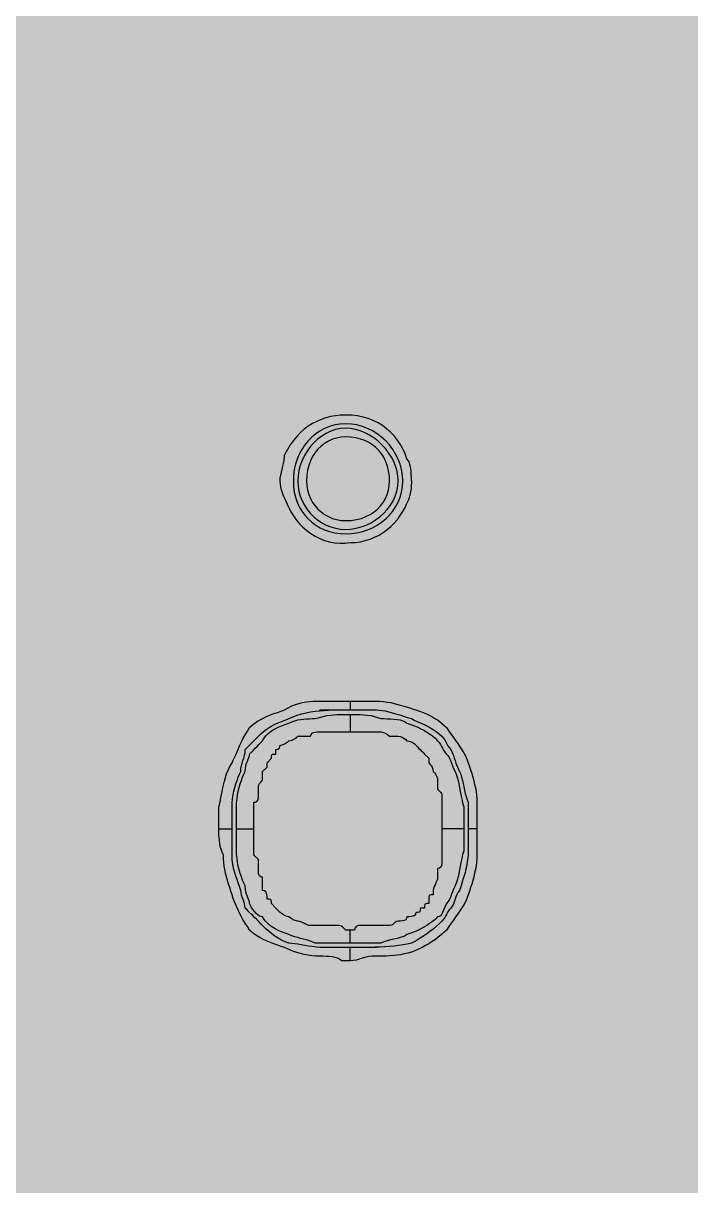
# Model space of a CAD drawing. Header units: millimetres. Extents: x 0 to 966, y -664 to 90.
# Drawn here: x 686.04 to 699.68, y -345 to -321.24 of the extents above; entities that cross this region are included whole.
import ezdxf

# ---------------------------------------------------------------- set-up
doc = ezdxf.new("R2010")
doc.units = ezdxf.units.MM
for name, color, linetype in [('HDL_BODY', 7, 'Continuous'), ('HDL_COLOUR', 7, 'Continuous'), ('HDL_DETAIL', 7, 'Continuous'), ('HDL_PRINT', 7, 'Continuous')]:
    doc.layers.add(name, color=color, linetype=linetype)

# ---------------------------------------------------------------- blocks, each defined once
blk = doc.blocks.new('M_DM06.1_FRONT')
at = {"layer": 'HDL_BODY', "true_color": 0x202126}
blk.add_hatch(color=250, dxfattribs=at).paths.add_polyline_path([(0, 0), (216, 0), (216, 90), (0, 90)])
at = {"layer": 'HDL_BODY', "true_color": 0x2a2a30}
blk.add_hatch(color=250, dxfattribs=at).paths.add_polyline_path([(0.4, 20.52), (215.6, 20.52), (215.6, 68.31), (0.4, 68.31)])
at = {"layer": 'HDL_COLOUR', "true_color": 0x3d4a3a}
for points in [[(193.796, 59.405), (193.79, 59.522), (193.772, 59.636), (193.742, 59.746), (193.702, 59.853), (193.652, 59.955), (193.593, 60.051), (193.525, 60.142), (193.449, 60.225), (193.366, 60.302), (193.276, 60.37), (193.18, 60.429), (193.078, 60.48), (192.972, 60.52), (192.862, 60.55), (192.748, 60.568), (192.632, 60.574), (192.517, 60.568), (192.407, 60.55), (192.301, 60.52), (192.201, 60.48), (192.107, 60.429), (192.019, 60.37), (191.937, 60.302), (191.863, 60.225), (191.795, 60.142), (191.736, 60.051), (191.684, 59.955), (191.641, 59.853), (191.607, 59.746), (191.582, 59.636), (191.567, 59.522), (191.562, 59.405), (191.567, 59.289), (191.582, 59.177), (191.607, 59.071), (191.641, 58.97), (191.684, 58.874), (191.736, 58.785), (191.795, 58.703), (191.863, 58.628), (191.937, 58.56), (192.019, 58.5), (192.107, 58.448), (192.201, 58.404), (192.301, 58.37), (192.407, 58.345), (192.517, 58.329), (192.632, 58.324), (192.748, 58.329), (192.862, 58.345), (192.972, 58.37), (193.078, 58.404), (193.18, 58.448), (193.276, 58.5), (193.366, 58.56), (193.449, 58.628), (193.525, 58.703), (193.593, 58.785), (193.652, 58.874), (193.702, 58.97), (193.742, 59.071), (193.772, 59.177), (193.79, 59.289), (193.796, 59.405)], [(193.705, 59.405), (193.699, 59.506), (193.681, 59.606), (193.652, 59.704), (193.613, 59.8), (193.565, 59.893), (193.507, 59.982), (193.442, 60.067), (193.37, 60.146), (193.292, 60.218), (193.208, 60.284), (193.119, 60.341), (193.026, 60.39), (192.93, 60.43), (192.832, 60.459), (192.733, 60.477), (192.632, 60.483), (192.527, 60.476), (192.424, 60.455), (192.325, 60.422), (192.231, 60.378), (192.141, 60.323), (192.057, 60.258), (191.978, 60.185), (191.907, 60.104), (191.843, 60.017), (191.788, 59.923), (191.741, 59.825), (191.703, 59.724), (191.675, 59.619), (191.658, 59.512), (191.652, 59.405), (191.658, 59.298), (191.675, 59.195), (191.703, 59.095), (191.741, 58.999), (191.788, 58.908), (191.843, 58.823), (191.907, 58.744), (191.978, 58.672), (192.057, 58.608), (192.141, 58.552), (192.231, 58.504), (192.325, 58.466), (192.424, 58.438), (192.527, 58.421), (192.632, 58.415), (192.739, 58.421), (192.845, 58.438), (192.95, 58.466), (193.051, 58.504), (193.149, 58.552), (193.242, 58.608), (193.329, 58.672), (193.409, 58.744), (193.482, 58.823), (193.546, 58.908), (193.601, 58.999), (193.645, 59.095), (193.678, 59.195), (193.698, 59.298), (193.705, 59.405)], [(193.528, 59.405), (193.523, 59.51), (193.509, 59.61), (193.486, 59.705), (193.454, 59.794), (193.415, 59.877), (193.367, 59.954), (193.312, 60.024), (193.249, 60.087), (193.179, 60.142), (193.103, 60.19), (193.02, 60.23), (192.931, 60.262), (192.837, 60.285), (192.737, 60.299), (192.632, 60.304), (192.538, 60.298), (192.447, 60.282), (192.36, 60.256), (192.278, 60.22), (192.201, 60.174), (192.129, 60.119), (192.064, 60.056), (192.005, 59.984), (191.954, 59.905), (191.911, 59.818), (191.876, 59.724), (191.851, 59.624), (191.835, 59.517), (191.83, 59.405), (191.835, 59.31), (191.851, 59.218), (191.876, 59.13), (191.911, 59.046), (191.954, 58.968), (192.005, 58.896), (192.064, 58.83), (192.129, 58.771), (192.201, 58.719), (192.278, 58.676), (192.36, 58.641), (192.447, 58.615), (192.538, 58.6), (192.632, 58.594), (192.744, 58.6), (192.851, 58.615), (192.951, 58.641), (193.044, 58.676), (193.131, 58.719), (193.21, 58.771), (193.281, 58.83), (193.344, 58.896), (193.398, 58.968), (193.444, 59.046), (193.48, 59.13), (193.506, 59.218), (193.522, 59.31), (193.528, 59.405)]]:
    blk.add_hatch(color=79, dxfattribs=at).paths.add_polyline_path(points)
at = {"layer": 'HDL_COLOUR', "true_color": 0x97a4b5}
blk.add_hatch(color=253, dxfattribs=at).paths.add_polyline_path([(191.515, 55.067), (191.382, 54.933), (191.25, 54.933), (191.118, 54.8), (190.853, 54.8), (190.588, 54.533), (190.456, 54.533), (190.456, 54.4), (190.324, 54.267), (190.324, 54.133), (190.191, 54), (190.191, 53.867), (190.059, 53.733), (190.059, 53.467), (189.926, 53.333), (189.926, 51.6), (190.059, 51.467), (190.059, 51.067), (190.191, 50.933), (190.191, 50.8), (190.324, 50.667), (190.324, 50.533), (190.456, 50.4), (190.456, 50.267), (190.588, 50.267), (190.853, 50), (191.118, 50), (191.25, 49.867), (191.382, 49.867), (191.515, 49.733), (192.441, 49.733), (192.574, 49.6), (192.838, 49.6), (192.971, 49.733), (193.765, 49.733), (193.897, 49.867), (194.162, 49.867), (194.426, 50.133), (194.559, 50.133), (194.691, 50.267), (194.691, 50.4), (194.956, 50.667), (194.956, 50.8), (195.088, 50.933), (195.088, 51.067), (195.221, 51.2), (195.221, 51.6), (195.353, 51.733), (195.221, 51.867), (195.353, 52), (195.353, 53.067), (195.221, 53.2), (195.221, 53.6), (195.088, 53.733), (195.088, 54), (194.691, 54.4), (194.691, 54.533), (194.559, 54.667), (194.426, 54.667), (194.294, 54.8), (194.162, 54.8), (194.029, 54.933), (193.765, 54.933), (193.632, 55.067)])
at = {"layer": 'HDL_PRINT', "true_color": 0xdee1e9}
blk.add_hatch(color=254, dxfattribs=at).paths.add_polyline_path([(199.244, 59.135), (199.422, 59.135), (199.419, 59.074), (199.409, 59.015), (199.393, 58.957), (199.37, 58.901), (199.34, 58.849), (199.304, 58.8), (199.261, 58.755), (199.211, 58.716), (199.154, 58.682), (199.117, 58.649), (199.073, 58.617), (199.022, 58.587), (198.966, 58.56), (198.905, 58.537), (198.841, 58.519), (198.775, 58.507), (198.708, 58.503), (198.641, 58.507), (198.576, 58.517), (198.512, 58.532), (198.452, 58.549), (198.395, 58.565), (198.344, 58.58), (198.299, 58.59), (198.261, 58.594), (198.205, 58.627), (198.155, 58.665), (198.109, 58.707), (198.069, 58.751), (198.031, 58.796), (197.997, 58.84), (197.965, 58.882), (197.935, 58.92), (197.906, 58.953), (197.902, 59.013), (197.894, 59.074), (197.882, 59.134), (197.868, 59.194), (197.853, 59.254), (197.839, 59.314), (197.827, 59.374), (197.818, 59.433), (197.815, 59.493), (197.819, 59.556), (197.831, 59.614), (197.848, 59.667), (197.871, 59.718), (197.898, 59.769), (197.928, 59.822), (197.96, 59.879), (197.993, 59.942), (198.001, 60.007), (198.022, 60.063), (198.054, 60.113), (198.093, 60.157), (198.137, 60.197), (198.181, 60.235), (198.224, 60.27), (198.261, 60.304), (198.324, 60.308), (198.381, 60.318), (198.434, 60.332), (198.484, 60.348), (198.535, 60.364), (198.588, 60.378), (198.645, 60.388), (198.708, 60.392), (198.775, 60.388), (198.841, 60.377), (198.905, 60.359), (198.966, 60.336), (199.022, 60.309), (199.073, 60.279), (199.117, 60.247), (199.154, 60.213), (199.188, 60.179), (199.222, 60.145), (199.255, 60.108), (199.289, 60.068), (199.323, 60.023), (199.356, 59.974), (199.389, 59.918), (199.422, 59.854), (199.154, 59.763), (199.15, 59.827), (199.139, 59.883), (199.121, 59.932), (199.099, 59.977), (199.072, 60.018), (199.042, 60.055), (199.01, 60.09), (198.976, 60.125), (198.938, 60.13), (198.9, 60.142), (198.862, 60.159), (198.824, 60.178), (198.785, 60.195), (198.746, 60.208), (198.708, 60.213), (198.645, 60.209), (198.589, 60.198), (198.54, 60.18), (198.496, 60.157), (198.456, 60.13), (198.419, 60.1), (198.385, 60.067), (198.352, 60.034), (198.318, 60.029), (198.285, 60.016), (198.255, 59.995), (198.227, 59.966), (198.204, 59.928), (198.186, 59.881), (198.175, 59.826), (198.171, 59.763), (198.139, 59.724), (198.115, 59.686), (198.1, 59.647), (198.09, 59.609), (198.085, 59.571), (198.084, 59.532), (198.083, 59.493), (198.084, 59.426), (198.085, 59.36), (198.088, 59.296), (198.094, 59.235), (198.105, 59.179), (198.12, 59.127), (198.142, 59.082), (198.171, 59.044), (198.176, 59.005), (198.191, 58.966), (198.214, 58.928), (198.243, 58.889), (198.276, 58.851), (198.313, 58.812), (198.352, 58.773), (198.385, 58.77), (198.419, 58.759), (198.456, 58.745), (198.496, 58.728), (198.54, 58.711), (198.589, 58.697), (198.645, 58.686), (198.708, 58.682), (198.746, 58.688), (198.785, 58.703), (198.824, 58.725), (198.862, 58.755), (198.9, 58.789), (198.938, 58.826), (198.976, 58.865), (199.01, 58.872), (199.043, 58.894), (199.077, 58.926), (199.11, 58.966), (199.143, 59.009), (199.177, 59.054), (199.21, 59.097), (199.244, 59.135)])
h = blk.add_hatch(color=254, dxfattribs=at)
h.paths.add_polyline_path([(187.989, 58.503), (187.989, 60.304), (188.613, 60.304), (188.684, 60.304), (188.746, 60.304), (188.8, 60.304), (188.848, 60.304), (188.892, 60.304), (188.933, 60.304), (188.972, 60.304), (189.009, 60.27), (189.045, 60.244), (189.078, 60.223), (189.107, 60.203), (189.13, 60.183), (189.144, 60.158), (189.15, 60.125), (189.183, 60.086), (189.207, 60.047), (189.223, 60.008), (189.233, 59.969), (189.238, 59.931), (189.24, 59.892), (189.24, 59.854), (189.24, 59.816), (189.237, 59.787), (189.229, 59.763), (189.213, 59.74), (189.188, 59.711), (189.15, 59.672), (189.144, 59.639), (189.13, 59.614), (189.107, 59.593), (189.078, 59.574), (189.045, 59.553), (189.009, 59.527), (188.972, 59.493), (189.009, 59.488), (189.047, 59.474), (189.085, 59.451), (189.124, 59.423), (189.163, 59.389), (189.201, 59.353), (189.24, 59.314), (189.272, 59.275), (189.296, 59.236), (189.311, 59.198), (189.321, 59.16), (189.325, 59.121), (189.327, 59.083), (189.327, 59.044), (189.327, 58.999), (189.324, 58.957), (189.316, 58.92), (189.302, 58.891), (189.277, 58.871), (189.24, 58.865), (189.233, 58.819), (189.217, 58.777), (189.195, 58.739), (189.173, 58.709), (189.156, 58.689), (189.15, 58.682), (189.111, 58.645), (189.083, 58.62), (189.059, 58.605), (189.037, 58.598), (189.009, 58.595), (188.972, 58.594), (188.938, 58.59), (188.902, 58.58), (188.865, 58.565), (188.825, 58.549), (188.781, 58.532), (188.731, 58.517), (188.676, 58.507), (188.613, 58.503), (187.989, 58.503)])
h.paths.add_polyline_path([(188.167, 59.584), (188.613, 59.584), (188.666, 59.584), (188.715, 59.584), (188.754, 59.584), (188.781, 59.584), (188.791, 59.584), (188.829, 59.591), (188.858, 59.607), (188.881, 59.628), (188.905, 59.649), (188.933, 59.666), (188.972, 59.672), (188.972, 59.717), (188.972, 59.749), (188.972, 59.777), (188.972, 59.809), (188.972, 59.854), (188.972, 59.898), (188.972, 59.929), (188.972, 59.956), (188.972, 59.988), (188.972, 60.034), (188.965, 60.04), (188.945, 60.057), (188.915, 60.079), (188.878, 60.101), (188.836, 60.118), (188.791, 60.125), (188.783, 60.125), (188.761, 60.125), (188.724, 60.125), (188.672, 60.125), (188.605, 60.125), (188.522, 60.125), (188.167, 60.125), (188.167, 59.584)])
h.paths.add_polyline_path([(188.167, 58.773), (188.613, 58.773), (188.666, 58.773), (188.715, 58.773), (188.754, 58.773), (188.781, 58.773), (188.791, 58.773), (188.836, 58.773), (188.867, 58.773), (188.895, 58.773), (188.927, 58.773), (188.972, 58.773), (188.972, 58.812), (188.975, 58.841), (188.983, 58.864), (188.998, 58.887), (189.022, 58.915), (189.059, 58.953), (189.059, 59.044), (189.059, 59.097), (189.059, 59.146), (189.059, 59.186), (189.059, 59.213), (189.059, 59.223), (189.022, 59.261), (188.994, 59.287), (188.971, 59.303), (188.948, 59.311), (188.92, 59.313), (188.881, 59.314), (188.843, 59.348), (188.804, 59.372), (188.766, 59.388), (188.728, 59.398), (188.69, 59.403), (188.651, 59.405), (188.613, 59.405), (188.167, 59.405), (188.167, 58.773)])
at = {"layer": 'HDL_DETAIL', "color": 251, "true_color": 0x52555c}
for points in [[(193.883, 59.854), (193.844, 59.959), (193.798, 60.06), (193.745, 60.154), (193.685, 60.243), (193.619, 60.326), (193.547, 60.403), (193.468, 60.473), (193.383, 60.536), (193.292, 60.592), (193.196, 60.64), (193.093, 60.68), (192.986, 60.711), (192.873, 60.734), (192.755, 60.748), (192.632, 60.753), (192.526, 60.75), (192.423, 60.739), (192.323, 60.721), (192.225, 60.695), (192.131, 60.663), (192.039, 60.623), (191.951, 60.577), (191.866, 60.523), (191.785, 60.461), (191.708, 60.393), (191.635, 60.317), (191.565, 60.234), (191.5, 60.144), (191.44, 60.047), (191.384, 59.942)], [(191.293, 59.405), (191.296, 59.465), (191.305, 59.524), (191.317, 59.584), (191.331, 59.644), (191.346, 59.704), (191.36, 59.763), (191.372, 59.823), (191.381, 59.883), (191.384, 59.942)], [(193.974, 59.405), (193.974, 59.472), (193.972, 59.538), (193.969, 59.602), (193.962, 59.663), (193.952, 59.719), (193.936, 59.771), (193.913, 59.816), (193.883, 59.854)], [(191.471, 58.865), (191.442, 58.924), (191.413, 58.984), (191.386, 59.044), (191.361, 59.104), (191.339, 59.164), (191.32, 59.224), (191.306, 59.284), (191.297, 59.344), (191.293, 59.405)], [(193.974, 59.405), (193.974, 59.367), (193.972, 59.322), (193.969, 59.27), (193.962, 59.213), (193.952, 59.152), (193.936, 59.087), (193.913, 59.021), (193.883, 58.953)], [(191.471, 58.865), (191.512, 58.776), (191.562, 58.69), (191.619, 58.608), (191.685, 58.531), (191.757, 58.458), (191.835, 58.391), (191.919, 58.33), (192.009, 58.276), (192.102, 58.229), (192.2, 58.191), (192.3, 58.162), (192.404, 58.142), (192.509, 58.132), (192.615, 58.133), (192.722, 58.145), (192.829, 58.15), (192.932, 58.163), (193.032, 58.186), (193.129, 58.216), (193.222, 58.254), (193.312, 58.3), (193.397, 58.352), (193.477, 58.41), (193.552, 58.474), (193.623, 58.543), (193.687, 58.618), (193.746, 58.696), (193.798, 58.778), (193.844, 58.864), (193.883, 58.953)], [(190.042, 52.746), (190.065, 52.842), (190.084, 52.934), (190.101, 53.022), (190.118, 53.107), (190.134, 53.189), (190.153, 53.268), (190.174, 53.346), (190.199, 53.422), (190.229, 53.497), (190.266, 53.571), (190.31, 53.645), (190.335, 53.696), (190.36, 53.751), (190.386, 53.81), (190.412, 53.872), (190.441, 53.937), (190.471, 54.005), (190.504, 54.074), (190.54, 54.145), (190.579, 54.218), (190.622, 54.291), (190.669, 54.365), (190.72, 54.412), (190.775, 54.455), (190.833, 54.495), (190.895, 54.531), (190.959, 54.564), (191.026, 54.595), (191.095, 54.623), (191.166, 54.65), (191.238, 54.676), (191.311, 54.701), (191.384, 54.726), (191.457, 54.771), (191.53, 54.807), (191.603, 54.836), (191.676, 54.859), (191.748, 54.876), (191.821, 54.888), (191.894, 54.897), (191.967, 54.902), (192.04, 54.904), (192.113, 54.905), (192.186, 54.905)], [(192.186, 54.905), (192.246, 54.905), (192.306, 54.905), (192.366, 54.905), (192.425, 54.905), (192.485, 54.905), (192.544, 54.905), (192.604, 54.905), (192.663, 54.905), (192.722, 54.905)], [(192.722, 54.905), (192.813, 54.905)], [(192.722, 54.905), (192.722, 54.905), (192.722, 54.814), (192.722, 54.726)], [(192.813, 54.905), (192.879, 54.905), (192.945, 54.905), (193.008, 54.905), (193.069, 54.905), (193.125, 54.905), (193.176, 54.905), (193.221, 54.905), (193.259, 54.905)], [(193.259, 54.905), (193.332, 54.903), (193.406, 54.897), (193.479, 54.887), (193.552, 54.874), (193.625, 54.858), (193.698, 54.839), (193.771, 54.819), (193.845, 54.797), (193.918, 54.774), (193.991, 54.75), (194.064, 54.726), (194.141, 54.699), (194.214, 54.671), (194.282, 54.642), (194.347, 54.612), (194.409, 54.58), (194.468, 54.544), (194.525, 54.506), (194.581, 54.463), (194.635, 54.417), (194.688, 54.365), (194.737, 54.293), (194.785, 54.225), (194.832, 54.16), (194.878, 54.097), (194.923, 54.036), (194.965, 53.974), (195.005, 53.912), (195.043, 53.85), (195.077, 53.785), (195.108, 53.717), (195.135, 53.645), (195.159, 53.571), (195.183, 53.498), (195.206, 53.424), (195.228, 53.35), (195.248, 53.277), (195.266, 53.203), (195.282, 53.13), (195.295, 53.057), (195.304, 52.983), (195.31, 52.91), (195.312, 52.837)], [(190.31, 52.297), (190.31, 52.36), (190.31, 52.418), (190.31, 52.471), (190.31, 52.522), (190.31, 52.573), (190.31, 52.626), (190.31, 52.683), (190.31, 52.746), (190.313, 52.827), (190.32, 52.908), (190.332, 52.987), (190.348, 53.065), (190.367, 53.14), (190.388, 53.213), (190.411, 53.283), (190.436, 53.348), (190.462, 53.41), (190.488, 53.466), (190.492, 53.529), (190.502, 53.587), (190.517, 53.64), (190.533, 53.691), (190.55, 53.742), (190.565, 53.795), (190.575, 53.852), (190.579, 53.915), (190.617, 53.954), (190.656, 53.993), (190.694, 54.031), (190.732, 54.07), (190.77, 54.108), (190.808, 54.147), (190.847, 54.186), (190.901, 54.237), (190.955, 54.283), (191.01, 54.325), (191.066, 54.364), (191.125, 54.399), (191.187, 54.432), (191.252, 54.463), (191.32, 54.492), (191.393, 54.519), (191.471, 54.547), (191.555, 54.585), (191.642, 54.617), (191.731, 54.644), (191.822, 54.667), (191.914, 54.684), (192.006, 54.698), (192.099, 54.708), (192.191, 54.716), (192.283, 54.721), (192.373, 54.724), (192.462, 54.725), (192.548, 54.726), (192.632, 54.726), (192.722, 54.726)], [(192.098, 54.726), (192.158, 54.726), (192.217, 54.726), (192.276, 54.726), (192.336, 54.726), (192.395, 54.726), (192.454, 54.726), (192.513, 54.726), (192.573, 54.726), (192.632, 54.726), (192.722, 54.726)], [(192.722, 54.726), (192.722, 54.726), (192.813, 54.726)], [(192.813, 54.726), (192.876, 54.726), (192.933, 54.726), (192.985, 54.726), (193.036, 54.726), (193.087, 54.726), (193.139, 54.726), (193.196, 54.726), (193.259, 54.726)], [(193.259, 54.726), (193.315, 54.723), (193.376, 54.716), (193.441, 54.704), (193.51, 54.688), (193.583, 54.669), (193.658, 54.648), (193.735, 54.624), (193.813, 54.599), (193.893, 54.573), (193.974, 54.547), (194.03, 54.519), (194.09, 54.492), (194.153, 54.463), (194.219, 54.432), (194.286, 54.399), (194.353, 54.364), (194.418, 54.325), (194.482, 54.283), (194.542, 54.237), (194.598, 54.186), (194.632, 54.147), (194.658, 54.108), (194.679, 54.07), (194.698, 54.031), (194.719, 53.993), (194.745, 53.954), (194.779, 53.915), (194.808, 53.852), (194.831, 53.795), (194.85, 53.742), (194.867, 53.691), (194.884, 53.64), (194.903, 53.587), (194.927, 53.529), (194.957, 53.466), (194.981, 53.41), (195, 53.349), (195.017, 53.285), (195.031, 53.219), (195.045, 53.152), (195.058, 53.084), (195.073, 53.018), (195.09, 52.954), (195.11, 52.894), (195.135, 52.837)], [(190.401, 52.297), (190.401, 52.36), (190.401, 52.418), (190.401, 52.471), (190.401, 52.522), (190.401, 52.573), (190.401, 52.626), (190.401, 52.683), (190.401, 52.746), (190.403, 52.827), (190.411, 52.908), (190.422, 52.987), (190.437, 53.065), (190.456, 53.14), (190.477, 53.213), (190.5, 53.283), (190.525, 53.348), (190.552, 53.41), (190.579, 53.466), (190.583, 53.529), (190.593, 53.585), (190.607, 53.635), (190.624, 53.679), (190.641, 53.719), (190.655, 53.756), (190.665, 53.791), (190.669, 53.824), (190.707, 53.863), (190.745, 53.902), (190.783, 53.941), (190.821, 53.98), (190.859, 54.018), (190.897, 54.057), (190.935, 54.094), (190.964, 54.146), (190.999, 54.193), (191.04, 54.236), (191.085, 54.274), (191.136, 54.309), (191.192, 54.342), (191.254, 54.372), (191.321, 54.401), (191.393, 54.428), (191.471, 54.456), (191.531, 54.483), (191.591, 54.504), (191.651, 54.52), (191.711, 54.531), (191.77, 54.539), (191.83, 54.544), (191.889, 54.546), (191.949, 54.547), (192.008, 54.547), (192.094, 54.573), (192.174, 54.594), (192.249, 54.609), (192.32, 54.62), (192.387, 54.627), (192.451, 54.632), (192.512, 54.634), (192.573, 54.635), (192.632, 54.635), (192.722, 54.635)], [(192.722, 54.635), (192.722, 54.635), (192.785, 54.635), (192.852, 54.634), (192.924, 54.632), (192.997, 54.627), (193.072, 54.62), (193.145, 54.609), (193.217, 54.594), (193.284, 54.573), (193.347, 54.547), (193.41, 54.547), (193.477, 54.546), (193.547, 54.544), (193.616, 54.539), (193.683, 54.531), (193.746, 54.52), (193.801, 54.504), (193.848, 54.483), (193.883, 54.456), (193.961, 54.428), (194.034, 54.401), (194.103, 54.372), (194.168, 54.342), (194.23, 54.309), (194.289, 54.274), (194.346, 54.236), (194.402, 54.193), (194.456, 54.146), (194.51, 54.094), (194.543, 54.057), (194.568, 54.018), (194.589, 53.98), (194.608, 53.941), (194.629, 53.902), (194.655, 53.863), (194.688, 53.824), (194.718, 53.791), (194.742, 53.756), (194.761, 53.719), (194.778, 53.679), (194.795, 53.635), (194.814, 53.585), (194.837, 53.529), (194.866, 53.466), (194.891, 53.41), (194.911, 53.348), (194.928, 53.283), (194.943, 53.213), (194.956, 53.14), (194.97, 53.065), (194.984, 52.987), (195.001, 52.908), (195.02, 52.827), (195.044, 52.746), (195.044, 52.683), (195.044, 52.626), (195.044, 52.573), (195.044, 52.522), (195.044, 52.471), (195.044, 52.418), (195.044, 52.36), (195.044, 52.297)], [(192.722, 54.635), (192.722, 54.277)], [(190.757, 52.297), (190.757, 52.341), (190.757, 52.372), (190.757, 52.399), (190.757, 52.431), (190.757, 52.476), (190.757, 52.53), (190.757, 52.578), (190.757, 52.618), (190.757, 52.645), (190.757, 52.655), (190.757, 52.7), (190.757, 52.733), (190.757, 52.76), (190.757, 52.792), (190.757, 52.837), (190.766, 52.838), (190.788, 52.843), (190.815, 52.856), (190.838, 52.882), (190.847, 52.925), (190.847, 52.971), (190.847, 53.002), (190.847, 53.03), (190.847, 53.061), (190.847, 53.105), (190.847, 53.143), (190.85, 53.172), (190.858, 53.196), (190.873, 53.219), (190.898, 53.248), (190.935, 53.287), (190.935, 53.339), (190.935, 53.388), (190.935, 53.428), (190.935, 53.456), (190.935, 53.466), (191.025, 53.557), (191.025, 53.645), (191.115, 53.736), (191.116, 53.779), (191.121, 53.805), (191.134, 53.819), (191.16, 53.824), (191.203, 53.824), (191.203, 53.915), (191.247, 53.925), (191.274, 53.947), (191.288, 53.974), (191.293, 53.997), (191.293, 54.006), (191.338, 54.013), (191.38, 54.029), (191.416, 54.05), (191.445, 54.072), (191.464, 54.088), (191.471, 54.094), (191.516, 54.101), (191.558, 54.118), (191.596, 54.14), (191.625, 54.162), (191.645, 54.179), (191.652, 54.186), (191.696, 54.186), (191.74, 54.186), (191.785, 54.186), (191.829, 54.186), (191.873, 54.186), (191.917, 54.186), (191.925, 54.224), (191.944, 54.25), (191.974, 54.265), (192.011, 54.273), (192.054, 54.276), (192.098, 54.277), (192.142, 54.277), (192.173, 54.277), (192.2, 54.277), (192.231, 54.277), (192.276, 54.277), (192.367, 54.277), (192.454, 54.277), (192.499, 54.277), (192.531, 54.277), (192.558, 54.277), (192.589, 54.277), (192.632, 54.277), (192.722, 54.277)], [(192.722, 54.277), (192.813, 54.277), (192.9, 54.277), (192.954, 54.277), (193.003, 54.277), (193.044, 54.277), (193.071, 54.277), (193.081, 54.277), (193.125, 54.277), (193.17, 54.277), (193.214, 54.277), (193.258, 54.277), (193.303, 54.277), (193.347, 54.277), (193.354, 54.276), (193.373, 54.273), (193.403, 54.265), (193.44, 54.25), (193.483, 54.224), (193.528, 54.186), (193.571, 54.186), (193.602, 54.186), (193.629, 54.186), (193.661, 54.186), (193.705, 54.186), (193.75, 54.179), (193.792, 54.162), (193.828, 54.14), (193.857, 54.118), (193.876, 54.101), (193.883, 54.094), (193.928, 54.088), (193.97, 54.072), (194.008, 54.05), (194.037, 54.029), (194.057, 54.013), (194.064, 54.006), (194.101, 53.968), (194.129, 53.939), (194.152, 53.915), (194.175, 53.892), (194.204, 53.863), (194.242, 53.824), (194.33, 53.736), (194.33, 53.645), (194.336, 53.638), (194.353, 53.619), (194.375, 53.59), (194.397, 53.553), (194.413, 53.511), (194.42, 53.466), (194.427, 53.459), (194.443, 53.439), (194.465, 53.409), (194.487, 53.372), (194.504, 53.331), (194.51, 53.287), (194.51, 53.242), (194.51, 53.21), (194.51, 53.182), (194.51, 53.15), (194.51, 53.105), (194.547, 53.067), (194.572, 53.039), (194.587, 53.016), (194.595, 52.993), (194.598, 52.964), (194.598, 52.925), (194.598, 52.837), (194.598, 52.792), (194.598, 52.76), (194.598, 52.733), (194.598, 52.7), (194.598, 52.655), (194.598, 52.645), (194.598, 52.618), (194.598, 52.578), (194.598, 52.53), (194.598, 52.476), (194.598, 52.431), (194.598, 52.399), (194.598, 52.372), (194.598, 52.341), (194.598, 52.297)], [(195.135, 52.837), (195.135, 52.746), (195.135, 52.683), (195.135, 52.626), (195.135, 52.573), (195.135, 52.522), (195.135, 52.471), (195.135, 52.418), (195.135, 52.36), (195.135, 52.297)], [(195.312, 52.837), (195.312, 52.777), (195.312, 52.716), (195.312, 52.656), (195.312, 52.596), (195.312, 52.536), (195.312, 52.476), (195.312, 52.416), (195.312, 52.357), (195.312, 52.297)], [(190.042, 52.297), (190.042, 52.364), (190.042, 52.43), (190.042, 52.494), (190.042, 52.555), (190.042, 52.611), (190.042, 52.663), (190.042, 52.708), (190.042, 52.746)], [(190.31, 52.297), (190.31, 52.36), (190.31, 52.418), (190.31, 52.471), (190.31, 52.522), (190.31, 52.573), (190.31, 52.626), (190.31, 52.683), (190.31, 52.746)], [(190.132, 51.756), (190.106, 51.816), (190.085, 51.876), (190.069, 51.936), (190.058, 51.997), (190.05, 52.057), (190.045, 52.117), (190.043, 52.177), (190.042, 52.237), (190.042, 52.297)], [(190.042, 52.297), (190.132, 52.297), (190.22, 52.297), (190.31, 52.297)], [(190.31, 51.756), (190.31, 51.848), (190.31, 51.885), (190.31, 51.93), (190.31, 51.981), (190.31, 52.038), (190.31, 52.099), (190.31, 52.164), (190.31, 52.23), (190.31, 52.297)], [(190.401, 52.297), (190.757, 52.297)], [(192.722, 49.956), (192.632, 49.956), (192.573, 49.956), (192.512, 49.956), (192.451, 49.956), (192.387, 49.956), (192.32, 49.956), (192.249, 49.956), (192.174, 49.956), (192.094, 49.956), (192.008, 49.956), (191.949, 49.983), (191.889, 50.005), (191.83, 50.023), (191.77, 50.039), (191.711, 50.055), (191.651, 50.071), (191.591, 50.089), (191.531, 50.111), (191.471, 50.138), (191.393, 50.165), (191.321, 50.192), (191.254, 50.22), (191.192, 50.251), (191.136, 50.283), (191.085, 50.318), (191.04, 50.357), (190.999, 50.399), (190.964, 50.445), (190.935, 50.496), (190.902, 50.501), (190.868, 50.513), (190.835, 50.535), (190.802, 50.564), (190.768, 50.602), (190.735, 50.649), (190.702, 50.704), (190.669, 50.767), (190.665, 50.801), (190.655, 50.836), (190.641, 50.873), (190.624, 50.913), (190.607, 50.958), (190.593, 51.007), (190.583, 51.064), (190.579, 51.128), (190.552, 51.184), (190.525, 51.246), (190.5, 51.311), (190.477, 51.381), (190.456, 51.454), (190.437, 51.529), (190.422, 51.607), (190.411, 51.686), (190.403, 51.767), (190.401, 51.848), (190.401, 51.885), (190.401, 51.93), (190.401, 51.981), (190.401, 52.038), (190.401, 52.099), (190.401, 52.164), (190.401, 52.23), (190.401, 52.297)], [(192.722, 50.226), (192.632, 50.226), (192.595, 50.265), (192.567, 50.29), (192.544, 50.306), (192.521, 50.314), (192.493, 50.317), (192.454, 50.317), (192.444, 50.317), (192.418, 50.317), (192.378, 50.317), (192.329, 50.317), (192.276, 50.317), (192.231, 50.317), (192.2, 50.317), (192.173, 50.317), (192.142, 50.317), (192.098, 50.317), (192.045, 50.317), (191.996, 50.317), (191.955, 50.317), (191.928, 50.317), (191.917, 50.317), (191.88, 50.322), (191.842, 50.335), (191.804, 50.353), (191.766, 50.373), (191.728, 50.39), (191.69, 50.403), (191.652, 50.408), (191.645, 50.409), (191.625, 50.412), (191.596, 50.419), (191.558, 50.434), (191.516, 50.459), (191.471, 50.496), (191.464, 50.497), (191.445, 50.5), (191.416, 50.508), (191.38, 50.523), (191.338, 50.549), (191.293, 50.587), (191.203, 50.676), (191.115, 50.767), (191.115, 50.811), (191.11, 50.838), (191.096, 50.852), (191.069, 50.857), (191.025, 50.858), (191.025, 50.902), (191.022, 50.943), (191.014, 50.98), (190.998, 51.01), (190.973, 51.03), (190.935, 51.037), (190.935, 51.082), (190.935, 51.127), (190.935, 51.172), (190.935, 51.217), (190.935, 51.262), (190.935, 51.307), (190.898, 51.314), (190.873, 51.333), (190.858, 51.362), (190.85, 51.399), (190.847, 51.441), (190.847, 51.486), (190.847, 51.496), (190.847, 51.524), (190.847, 51.564), (190.847, 51.613), (190.847, 51.665), (190.757, 51.756), (190.757, 51.848), (190.757, 51.892), (190.757, 51.936), (190.757, 51.982), (190.757, 52.027), (190.757, 52.072), (190.757, 52.118), (190.757, 52.128), (190.757, 52.155), (190.757, 52.195), (190.757, 52.243), (190.757, 52.297)], [(195.044, 52.297), (195.044, 52.23), (195.044, 52.164), (195.044, 52.099), (195.044, 52.038), (195.044, 51.981), (195.044, 51.93), (195.044, 51.885), (195.044, 51.848), (195.02, 51.767), (195.001, 51.686), (194.984, 51.607), (194.97, 51.529), (194.956, 51.454), (194.943, 51.381), (194.928, 51.311), (194.911, 51.246), (194.891, 51.184), (194.866, 51.128), (194.837, 51.064), (194.814, 51.007), (194.795, 50.958), (194.778, 50.913), (194.761, 50.873), (194.742, 50.836), (194.718, 50.801), (194.688, 50.767), (194.655, 50.695), (194.629, 50.635), (194.608, 50.585), (194.589, 50.546), (194.568, 50.519), (194.543, 50.502), (194.51, 50.496), (194.456, 50.445), (194.402, 50.399), (194.346, 50.357), (194.289, 50.318), (194.23, 50.283), (194.168, 50.251), (194.103, 50.22), (194.034, 50.192), (193.961, 50.165), (193.883, 50.138), (193.848, 50.111), (193.801, 50.089), (193.746, 50.071), (193.683, 50.055), (193.616, 50.039), (193.547, 50.023), (193.477, 50.005), (193.41, 49.983), (193.347, 49.956), (193.284, 49.956), (193.217, 49.956), (193.145, 49.956), (193.072, 49.956), (192.997, 49.956), (192.924, 49.956), (192.852, 49.956), (192.785, 49.956), (192.722, 49.956)], [(194.598, 52.297), (194.598, 52.243), (194.598, 52.195), (194.598, 52.155), (194.598, 52.128), (194.598, 52.118), (194.598, 52.072), (194.598, 52.027), (194.598, 51.982), (194.598, 51.936), (194.598, 51.892), (194.598, 51.848), (194.598, 51.756), (194.598, 51.665), (194.598, 51.622), (194.595, 51.58), (194.587, 51.543), (194.572, 51.513), (194.547, 51.493), (194.51, 51.486), (194.51, 51.433), (194.51, 51.384), (194.51, 51.344), (194.51, 51.317), (194.51, 51.307), (194.505, 51.268), (194.493, 51.23), (194.475, 51.191), (194.456, 51.153), (194.438, 51.114), (194.425, 51.076), (194.42, 51.037), (194.42, 50.946), (194.376, 50.945), (194.349, 50.94), (194.335, 50.927), (194.33, 50.901), (194.33, 50.858), (194.33, 50.767), (194.287, 50.766), (194.261, 50.761), (194.248, 50.747), (194.243, 50.72), (194.242, 50.676), (194.152, 50.676), (194.151, 50.633), (194.146, 50.606), (194.133, 50.593), (194.107, 50.588), (194.064, 50.587), (194.057, 50.549), (194.037, 50.523), (194.008, 50.508), (193.97, 50.5), (193.928, 50.497), (193.883, 50.496), (193.876, 50.459), (193.857, 50.434), (193.828, 50.419), (193.792, 50.412), (193.75, 50.409), (193.705, 50.408), (193.667, 50.402), (193.639, 50.385), (193.615, 50.363), (193.592, 50.341), (193.565, 50.324), (193.528, 50.317), (193.474, 50.317), (193.425, 50.317), (193.384, 50.317), (193.357, 50.317), (193.347, 50.317), (193.303, 50.317), (193.258, 50.317), (193.214, 50.317), (193.17, 50.317), (193.125, 50.317), (193.081, 50.317), (192.991, 50.317), (192.9, 50.317), (192.891, 50.317), (192.87, 50.311), (192.844, 50.298), (192.822, 50.271), (192.813, 50.226), (192.722, 50.226)], [(195.135, 52.297), (195.135, 52.23), (195.135, 52.164), (195.135, 52.099), (195.135, 52.038), (195.135, 51.981), (195.135, 51.93), (195.135, 51.885), (195.135, 51.848), (195.132, 51.774), (195.126, 51.7), (195.116, 51.626), (195.103, 51.553), (195.087, 51.479), (195.069, 51.405), (195.049, 51.332), (195.027, 51.258), (195.004, 51.184), (194.981, 51.111), (194.957, 51.037), (194.927, 50.999), (194.903, 50.955), (194.884, 50.907), (194.867, 50.856), (194.85, 50.806), (194.831, 50.758), (194.808, 50.714), (194.779, 50.676), (194.745, 50.638), (194.719, 50.599), (194.698, 50.561), (194.679, 50.523), (194.658, 50.484), (194.632, 50.446), (194.598, 50.408), (194.542, 50.354), (194.482, 50.3), (194.418, 50.247), (194.353, 50.197), (194.286, 50.148), (194.219, 50.102), (194.153, 50.059), (194.09, 50.02), (194.03, 49.986), (193.974, 49.956), (193.889, 49.937), (193.802, 49.921), (193.712, 49.908), (193.62, 49.897), (193.526, 49.888), (193.43, 49.882), (193.332, 49.876), (193.232, 49.873), (193.132, 49.87), (193.03, 49.869), (192.928, 49.868), (192.825, 49.868), (192.722, 49.868)], [(195.044, 52.297), (194.598, 52.297)], [(195.135, 52.297), (195.135, 52.23), (195.135, 52.164), (195.135, 52.099), (195.135, 52.038), (195.135, 51.981), (195.135, 51.93), (195.135, 51.885), (195.135, 51.848)], [(195.312, 52.297), (195.225, 52.297), (195.135, 52.297)], [(195.312, 52.297), (195.312, 52.237), (195.312, 52.177), (195.312, 52.117), (195.312, 52.057), (195.312, 51.997), (195.312, 51.936), (195.312, 51.876), (195.312, 51.816), (195.312, 51.756)], [(192.098, 49.689), (192.018, 49.691), (191.938, 49.699), (191.859, 49.71), (191.782, 49.726), (191.707, 49.744), (191.635, 49.765), (191.566, 49.789), (191.501, 49.814), (191.44, 49.841), (191.384, 49.868), (191.311, 49.892), (191.238, 49.917), (191.166, 49.942), (191.095, 49.969), (191.026, 49.998), (190.959, 50.028), (190.895, 50.062), (190.833, 50.098), (190.775, 50.137), (190.72, 50.179), (190.669, 50.226), (190.622, 50.298), (190.579, 50.366), (190.54, 50.431), (190.504, 50.494), (190.471, 50.555), (190.441, 50.617), (190.412, 50.678), (190.386, 50.741), (190.36, 50.806), (190.335, 50.874), (190.31, 50.946), (190.286, 51.019), (190.262, 51.093), (190.239, 51.167), (190.217, 51.241), (190.197, 51.314), (190.179, 51.388), (190.163, 51.462), (190.15, 51.535), (190.141, 51.609), (190.135, 51.683), (190.132, 51.756)], [(192.186, 49.868), (192.105, 49.87), (192.026, 49.877), (191.947, 49.887), (191.87, 49.899), (191.796, 49.912), (191.724, 49.925), (191.655, 49.937), (191.589, 49.947), (191.528, 49.953), (191.471, 49.956), (191.393, 49.986), (191.32, 50.02), (191.252, 50.059), (191.187, 50.102), (191.125, 50.148), (191.066, 50.197), (191.01, 50.247), (190.955, 50.3), (190.901, 50.354), (190.847, 50.408), (190.808, 50.446), (190.77, 50.484), (190.732, 50.523), (190.694, 50.561), (190.656, 50.599), (190.617, 50.638), (190.579, 50.676), (190.574, 50.719), (190.561, 50.771), (190.543, 50.827), (190.524, 50.885), (190.506, 50.941), (190.493, 50.993), (190.488, 51.037), (190.462, 51.115), (190.436, 51.19), (190.411, 51.26), (190.388, 51.329), (190.367, 51.397), (190.348, 51.464), (190.332, 51.533), (190.32, 51.604), (190.313, 51.678), (190.31, 51.756)], [(195.312, 51.756), (195.31, 51.683), (195.304, 51.609), (195.295, 51.535), (195.282, 51.462), (195.266, 51.388), (195.248, 51.314), (195.228, 51.241), (195.206, 51.167), (195.183, 51.093), (195.159, 51.019), (195.135, 50.946), (195.108, 50.874), (195.077, 50.806), (195.043, 50.741), (195.005, 50.678), (194.965, 50.617), (194.923, 50.555), (194.878, 50.494), (194.832, 50.431), (194.785, 50.366), (194.737, 50.298), (194.688, 50.226), (194.638, 50.177), (194.583, 50.129), (194.524, 50.081), (194.463, 50.035), (194.398, 49.99), (194.331, 49.947), (194.262, 49.907), (194.191, 49.869), (194.12, 49.835), (194.047, 49.804), (193.974, 49.777), (193.901, 49.755), (193.827, 49.737), (193.754, 49.723), (193.681, 49.711), (193.608, 49.703), (193.535, 49.697), (193.461, 49.693), (193.388, 49.691), (193.315, 49.689), (193.242, 49.689), (193.169, 49.689)], [(192.722, 49.956), (192.722, 50.226)], [(192.545, 49.598), (192.507, 49.628), (192.462, 49.65), (192.411, 49.667), (192.354, 49.677), (192.294, 49.684), (192.23, 49.687), (192.165, 49.689), (192.098, 49.689)], [(192.545, 49.868), (192.501, 49.868), (192.45, 49.868), (192.394, 49.868), (192.336, 49.868), (192.281, 49.868), (192.229, 49.868), (192.186, 49.868)], [(192.722, 49.868), (192.632, 49.868), (192.545, 49.868)], [(193.259, 49.868), (193.2, 49.868), (193.14, 49.868), (193.081, 49.868), (193.021, 49.868), (192.961, 49.868), (192.901, 49.868), (192.841, 49.868), (192.782, 49.868), (192.722, 49.868)], [(192.722, 49.598), (192.722, 49.689), (192.722, 49.777), (192.722, 49.868)], [(193.169, 49.689), (193.106, 49.685), (193.049, 49.675), (192.996, 49.66), (192.946, 49.643), (192.895, 49.626), (192.842, 49.612), (192.785, 49.602), (192.722, 49.598)], [(192.722, 49.598), (192.678, 49.598), (192.646, 49.598), (192.619, 49.598), (192.588, 49.598), (192.545, 49.598)]]:
    blk.add_lwpolyline(points, dxfattribs=at)
for points in [[(193.796, 59.405), (193.79, 59.522), (193.772, 59.636), (193.742, 59.746), (193.702, 59.853), (193.652, 59.955), (193.593, 60.051), (193.525, 60.142), (193.449, 60.225), (193.366, 60.302), (193.276, 60.37), (193.18, 60.429), (193.078, 60.48), (192.972, 60.52), (192.862, 60.55), (192.748, 60.568), (192.632, 60.574), (192.517, 60.568), (192.407, 60.55), (192.301, 60.52), (192.201, 60.48), (192.107, 60.429), (192.019, 60.37), (191.937, 60.302), (191.863, 60.225), (191.795, 60.142), (191.736, 60.051), (191.684, 59.955), (191.641, 59.853), (191.607, 59.746), (191.582, 59.636), (191.567, 59.522), (191.562, 59.405), (191.567, 59.289), (191.582, 59.177), (191.607, 59.071), (191.641, 58.97), (191.684, 58.874), (191.736, 58.785), (191.795, 58.703), (191.863, 58.628), (191.937, 58.56), (192.019, 58.5), (192.107, 58.448), (192.201, 58.404), (192.301, 58.37), (192.407, 58.345), (192.517, 58.329), (192.632, 58.324), (192.748, 58.329), (192.862, 58.345), (192.972, 58.37), (193.078, 58.404), (193.18, 58.448), (193.276, 58.5), (193.366, 58.56), (193.449, 58.628), (193.525, 58.703), (193.593, 58.785), (193.652, 58.874), (193.702, 58.97), (193.742, 59.071), (193.772, 59.177), (193.79, 59.289), (193.796, 59.405)], [(193.705, 59.405), (193.699, 59.506), (193.681, 59.606), (193.652, 59.704), (193.613, 59.8), (193.565, 59.893), (193.507, 59.982), (193.442, 60.067), (193.37, 60.146), (193.292, 60.218), (193.208, 60.284), (193.119, 60.341), (193.026, 60.39), (192.93, 60.43), (192.832, 60.459), (192.733, 60.477), (192.632, 60.483), (192.527, 60.476), (192.424, 60.455), (192.325, 60.422), (192.231, 60.378), (192.141, 60.323), (192.057, 60.258), (191.978, 60.185), (191.907, 60.104), (191.843, 60.017), (191.788, 59.923), (191.741, 59.825), (191.703, 59.724), (191.675, 59.619), (191.658, 59.512), (191.652, 59.405), (191.658, 59.298), (191.675, 59.195), (191.703, 59.095), (191.741, 58.999), (191.788, 58.908), (191.843, 58.823), (191.907, 58.744), (191.978, 58.672), (192.057, 58.608), (192.141, 58.552), (192.231, 58.504), (192.325, 58.466), (192.424, 58.438), (192.527, 58.421), (192.632, 58.415), (192.739, 58.421), (192.845, 58.438), (192.95, 58.466), (193.051, 58.504), (193.149, 58.552), (193.242, 58.608), (193.329, 58.672), (193.409, 58.744), (193.482, 58.823), (193.546, 58.908), (193.601, 58.999), (193.645, 59.095), (193.678, 59.195), (193.698, 59.298), (193.705, 59.405)], [(193.528, 59.405), (193.523, 59.51), (193.509, 59.61), (193.486, 59.705), (193.454, 59.794), (193.415, 59.877), (193.367, 59.954), (193.312, 60.024), (193.249, 60.087), (193.179, 60.142), (193.103, 60.19), (193.02, 60.23), (192.931, 60.262), (192.837, 60.285), (192.737, 60.299), (192.632, 60.304), (192.538, 60.298), (192.447, 60.282), (192.36, 60.256), (192.278, 60.22), (192.201, 60.174), (192.129, 60.119), (192.064, 60.056), (192.005, 59.984), (191.954, 59.905), (191.911, 59.818), (191.876, 59.724), (191.851, 59.624), (191.835, 59.517), (191.83, 59.405), (191.835, 59.31), (191.851, 59.218), (191.876, 59.13), (191.911, 59.046), (191.954, 58.968), (192.005, 58.896), (192.064, 58.83), (192.129, 58.771), (192.201, 58.719), (192.278, 58.676), (192.36, 58.641), (192.447, 58.615), (192.538, 58.6), (192.632, 58.594), (192.744, 58.6), (192.851, 58.615), (192.951, 58.641), (193.044, 58.676), (193.131, 58.719), (193.21, 58.771), (193.281, 58.83), (193.344, 58.896), (193.398, 58.968), (193.444, 59.046), (193.48, 59.13), (193.506, 59.218), (193.522, 59.31), (193.528, 59.405)]]:
    blk.add_lwpolyline(points, close=True, dxfattribs=at)

msp = doc.modelspace()

# ---------------------------------------------------------------- block references
msp.add_blockref('M_DM06.1_FRONT', (500, -390))

doc.saveas('drawing.dxf')
